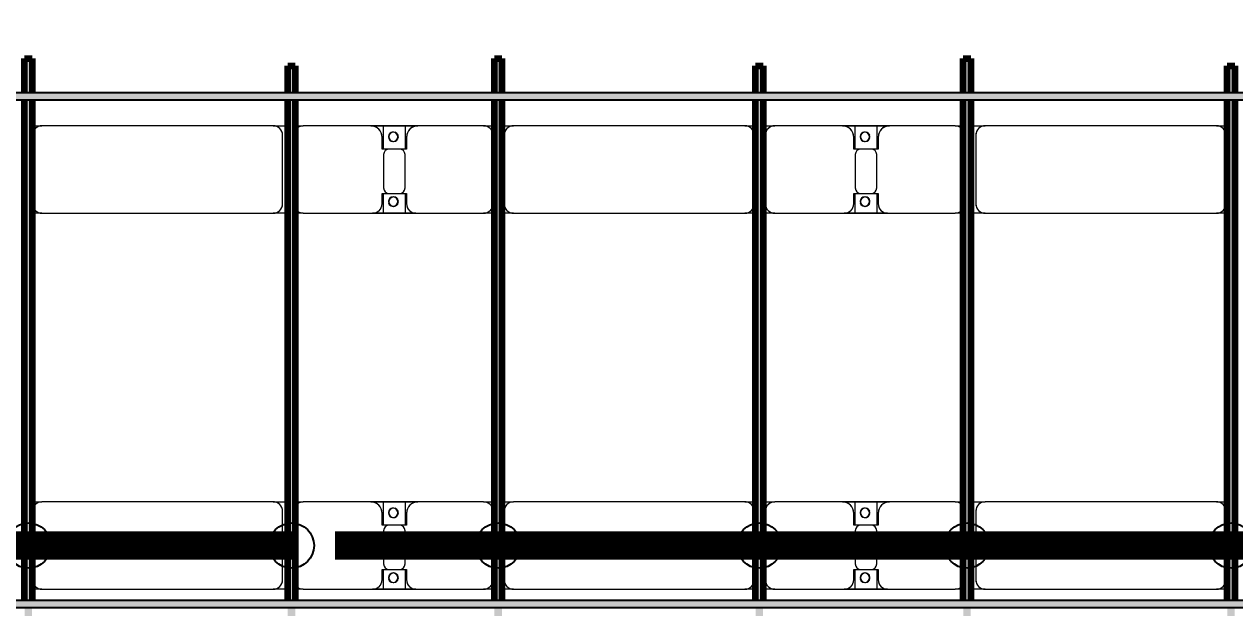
# Model space of a CAD drawing. Header units: millimetres. Extents: x -268744 to 115753, y -96240 to -10461.
# Drawn here: x -166881 to -160439, y -22647 to -19543 of the extents above; entities that cross this region are included whole.
import ezdxf

# ---------------------------------------------------------------- set-up
doc = ezdxf.new("R2010")
doc.units = ezdxf.units.MM
for name, color, linetype, lineweight in [('A-ANNO-DIMS', 211, 'Continuous', 9), ('A-ANNO-DIMS-900', 211, 'Continuous', 9), ('A-GENM', 13, 'Continuous', 9), ('S-BEAM', 12, 'Continuous', 9)]:
    doc.layers.add(name, color=color, linetype=linetype, lineweight=lineweight)
doc.layers.add('GC-HOP 40x60 GIA CUONG', color=1, linetype='Continuous')
doc.styles.add('Trebuchet MS', font='trebuc.ttf', dxfattribs={"width": 0.8, "height": 2700})
doc.dimstyles.new('Arc_Length_-_3mm_Trebuchet_MS_3', dxfattribs={"dimscale": 304.8, "dimtxt": 2783.567448, "dimasz": 2.952756, "dimexe": 4.429134, "dimexo": 4.429134, "dimgap": 0.885827, "dimtad": 1, "dimdec": 0, "dimrnd": 10, "dimzin": 0, "dimdsep": 46, "dimtxsty": 'Trebuchet MS', "dimblk1": 'OBLIQUE', "dimblk2": 'OBLIQUE', "dimsah": 1, "dimcen": 0.09, "dimdle": 2.952756, "dimazin": 0, "dimtfac": 1, "dimtdec": 4, "dimtix": 1, "dimtmove": 0, "dimatfit": 3, "dimfxl": 1, "dimtvp": 1, "dimtfill": 1, "dimtolj": 1, "dimtzin": 0, "dimarcsym": 2})

# ---------------------------------------------------------------- blocks, each defined once
blk = doc.blocks.new('Dầm C52 - Hộp 40x60-104813-KHUNG KẾT CẤU BÈ PIN 1')
at = {"layer": 'S-BEAM', "lineweight": 25}
blk.add_hatch(color=4, dxfattribs=at).paths.add_polyline_path([(-145811, -20), (145811, -20), (145811, 20), (-145811, 20)])
at = {"layer": 'S-BEAM', "color": 4, "lineweight": 25}
for p, q in [((-145811, 20), (145811, 20)), ((145811, -20), (-145811, -20))]:
    blk.add_line(p, q, dxfattribs=at)
blk = doc.blocks.new('Dầm C52 - Hộp 40x60-V24-KHUNG KẾT CẤU BÈ PIN 1')
at = {"layer": 'S-BEAM', "lineweight": 25}
blk.add_hatch(color=4, dxfattribs=at).paths.add_polyline_path([(-145811, -20), (145811, -20), (145811, 20), (-145811, 20)])
at = {"layer": 'S-BEAM', "color": 4, "lineweight": 25}
for p, q in [((-145811, 20), (145811, 20)), ((145811, -20), (-145811, -20))]:
    blk.add_line(p, q, dxfattribs=at)
blk = doc.blocks.new('Dầm C52 - Dầm C52-V2-KHUNG KẾT CẤU BÈ PIN 1')
at = {"layer": 'S-BEAM', "lineweight": 140}
h = blk.add_hatch(color=1, dxfattribs=at)
h.paths.add_polyline_path([(-25480.9, 20), (-25480.9, -20), (-25440.9, -20), (-25440.9, 20)])
h.paths.add_polyline_path([(-25400.9, 20), (-25400.9, -20), (-19440.9, -20), (-19443, 20), (-24983.5, 20)])
h.paths.add_polyline_path([(-19400.9, 20), (-19400.9, -20), (-13440.9, -20), (-13440.9, 20), (-18519.6, 20)])
h.paths.add_polyline_path([(-13400.9, -20), (-7440.9, -20), (-7440.9, 20), (-13400.9, 20)])
h.paths.add_polyline_path([(-7400.9, 20), (-7400.9, -20), (-1440.9, -20), (-1440.9, 20), (-6515.3, 20)])
h.paths.add_polyline_path([(-1400.9, 20), (-1400.9, -20), (4559.1, -20), (4559.1, 20), (-974.9, 20)])
h.paths.add_polyline_path([(4599.1, -20), (10559.1, -20), (10559.1, 20), (4599.1, 20)])
h.paths.add_polyline_path([(10599.1, -20), (16559.1, -20), (16559.1, 20), (10599.1, 20)])
h.paths.add_polyline_path([(16599.1, 20), (16599.1, -20), (22559.1, -20), (22559.1, 20), (17493.2, 20)])
h.paths.add_polyline_path([(22599.1, 20), (22599.1, -20), (25259.1, -20), (25259.1, 20), (23033.7, 20)])
h.paths.add_polyline_path([(25299.1, -20), (25480.9, -20), (25480.9, 20), (25299.1, 20)])
at = {"layer": 'S-BEAM', "color": 1, "lineweight": 140}
for p, q in [((22599.1, 20), (25259.1, 20)), ((25299.1, 20), (25480.9, 20)), ((25480.9, 20), (25480.9, -20)), ((25259.1, -20), (22599.1, -20)), ((25480.9, -20), (25299.1, -20))]:
    blk.add_line(p, q, dxfattribs=at)
blk = doc.blocks.new('Dầm C52 - Dầm C52-102503-KHUNG KẾT CẤU BÈ PIN 1')
at = {"layer": 'S-BEAM', "lineweight": 140}
h = blk.add_hatch(color=1, dxfattribs=at)
h.paths.add_polyline_path([(-25480.9, 20), (-25480.9, -20), (-25440.9, -20), (-25440.9, 20)])
h.paths.add_polyline_path([(-25400.9, 20), (-25400.9, -20), (-19440.9, -20), (-19443, 20), (-24983.5, 20)])
h.paths.add_polyline_path([(-19400.9, 20), (-19400.9, -20), (-13440.9, -20), (-13440.9, 20), (-17596.2, 20)])
h.paths.add_polyline_path([(-13400.9, -20), (-7440.9, -20), (-7440.9, 20), (-13400.9, 20)])
h.paths.add_polyline_path([(-7400.9, -20), (-1440.9, -20), (-1440.9, 20), (-7400.9, 20)])
h.paths.add_polyline_path([(-1400.9, -20), (4559.1, -20), (4559.1, 20), (-1400.9, 20)])
h.paths.add_polyline_path([(4599.1, -20), (10559.1, -20), (10559.1, 20), (4599.1, 20)])
h.paths.add_polyline_path([(10599.1, 20), (10599.1, -20), (16559.1, -20), (16559.1, 20), (11952.8, 20)])
h.paths.add_polyline_path([(16599.1, -20), (22559.1, -20), (22559.1, 20), (16599.1, 20)])
h.paths.add_polyline_path([(22599.1, -20), (25259.1, -20), (25259.1, 20), (22599.1, 20)])
h.paths.add_polyline_path([(25299.1, -20), (25441.8, -20), (25441.8, 20), (25299.1, 20)])
at = {"layer": 'S-BEAM', "color": 1, "lineweight": 140}
for p, q in [((22599.1, 20), (25259.1, 20)), ((25299.1, 20), (25441.8, 20)), ((25441.8, 20), (25441.8, -20)), ((25259.1, -20), (22599.1, -20)), ((25441.8, -20), (25299.1, -20))]:
    blk.add_line(p, q, dxfattribs=at)
blk = doc.blocks.new('Dai phao do pin - DẢI PHAO ĐỠ PIN-V53-KHUNG KẾT CẤU BÈ PIN 1')
at = {"layer": 'A-GENM', "color": 7}
for p, q in [((14387.6, 241.6), (14439.7, 241.6)), ((14387.6, 241.6), (14439.7, 241.6)), ((15670.3, 241.6), (14439.7, 241.6)), ((15670.3, 241.6), (15747.6, 241.6)), ((15670.3, 241.6), (15747.6, 241.6)), ((15787.6, 241.6), (15829.7, 241.6)), ((15787.6, 241.6), (15829.7, 241.6)), ((16189.7, 241.6), (15829.7, 241.6)), ((16189.7, 241.6), (16372.2, 241.6)), ((16372.2, 241.6), (16189.7, 241.6)), ((16257.8, 241.6), (16440.3, 241.6)), ((16257.8, 116.2), (16257.8, 241.6)), ((16440.3, 241.6), (16257.8, 241.6)), ((16372.2, 241.6), (16372.2, 116.2)), ((16790.3, 241.6), (16440.3, 241.6)), ((16790.3, 241.6), (16847.6, 241.6)), ((16790.3, 241.6), (16847.6, 241.6)), ((16887.6, 241.6), (16949.7, 241.6)), ((16887.6, 241.6), (16949.7, 241.6)), ((18180.3, 241.6), (16949.7, 241.6)), ((18180.3, 241.6), (18237.6, 241.6)), ((18180.3, 241.6), (18237.6, 241.6)), ((18277.6, 241.6), (18339.7, 241.6)), ((18277.6, 241.6), (18339.7, 241.6)), ((18699.7, 241.6), (18339.7, 241.6)), ((18699.7, 241.6), (18882.2, 241.6)), ((18882.2, 241.6), (18699.7, 241.6)), ((18767.8, 241.6), (18950.3, 241.6)), ((18767.8, 116.2), (18767.8, 241.6)), ((18950.3, 241.6), (18767.8, 241.6)), ((18882.2, 241.6), (18882.2, 116.2)), ((19300.3, 241.6), (18950.3, 241.6)), ((19300.3, 241.6), (19342.6, 241.6)), ((19300.3, 241.6), (19342.6, 241.6)), ((19382.6, 241.6), (19459.7, 241.6)), ((19382.6, 241.6), (19459.7, 241.6)), ((20690.3, 241.6), (19459.7, 241.6)), ((20690.3, 241.6), (20747.6, 241.6)), ((20690.3, 241.6), (20747.6, 241.6)), ((14389.7, 191.6), (14389.7, -173.4)), ((15720.3, -173.4), (15720.3, 191.6)), ((16249.7, 118.2), (16249.7, 181.6)), ((16380.3, 181.6), (16380.3, 118.2)), ((16840.3, -173.4), (16840.3, 191.6)), ((16899.7, 191.6), (16899.7, -173.4)), ((18230.3, -173.4), (18230.3, 191.6)), ((18289.7, 191.6), (18289.7, -173.4)), ((18759.7, 118.2), (18759.7, 181.6)), ((18890.3, 181.6), (18890.3, 118.2)), ((19409.7, 191.6), (19409.7, -173.4)), ((20740.3, -173.4), (20740.3, 191.6)), ((16342.2, 118.2), (16249.7, 118.2)), ((16257.8, 88.2), (16257.8, -88.2)), ((16380.3, 118.2), (16287.8, 118.2)), ((16372.2, -88.2), (16372.2, 88.2)), ((18852.2, 118.2), (18759.7, 118.2)), ((18767.8, 88.2), (18767.8, -88.2)), ((18890.3, 118.2), (18797.8, 118.2)), ((18882.2, -88.2), (18882.2, 88.2)), ((16249.7, -173.4), (16249.7, -118.2)), ((16249.7, -118.2), (16342.2, -118.2)), ((16257.8, -223.4), (16257.8, -116.2)), ((16287.8, -118.2), (16380.3, -118.2)), ((16372.2, -116.2), (16372.2, -223.4)), ((16380.3, -118.2), (16380.3, -173.4)), ((18759.7, -173.4), (18759.7, -118.2)), ((18759.7, -118.2), (18852.2, -118.2)), ((18767.8, -223.4), (18767.8, -116.2)), ((18797.8, -118.2), (18890.3, -118.2)), ((18882.2, -116.2), (18882.2, -223.4)), ((18890.3, -118.2), (18890.3, -173.4)), ((14439.7, -223.4), (14387.6, -223.4)), ((14439.7, -223.4), (14387.6, -223.4)), ((14439.7, -223.4), (15670.3, -223.4)), ((15747.6, -223.4), (15670.3, -223.4)), ((15747.6, -223.4), (15670.3, -223.4)), ((15829.7, -223.4), (15787.6, -223.4)), ((15829.7, -223.4), (15787.6, -223.4)), ((15829.7, -223.4), (16199.7, -223.4)), ((16372.2, -223.4), (16199.7, -223.4)), ((16199.7, -223.4), (16372.2, -223.4)), ((16430.3, -223.4), (16257.8, -223.4)), ((16257.8, -223.4), (16430.3, -223.4)), ((16430.3, -223.4), (16790.3, -223.4)), ((16847.6, -223.4), (16790.3, -223.4)), ((16847.6, -223.4), (16790.3, -223.4)), ((16949.7, -223.4), (16887.6, -223.4)), ((16949.7, -223.4), (16887.6, -223.4)), ((16949.7, -223.4), (18180.3, -223.4)), ((18237.6, -223.4), (18180.3, -223.4)), ((18237.6, -223.4), (18180.3, -223.4)), ((18339.7, -223.4), (18277.6, -223.4)), ((18339.7, -223.4), (18277.6, -223.4)), ((18339.7, -223.4), (18709.7, -223.4)), ((18882.2, -223.4), (18709.7, -223.4)), ((18709.7, -223.4), (18882.2, -223.4)), ((18940.3, -223.4), (18767.8, -223.4)), ((18767.8, -223.4), (18940.3, -223.4)), ((18940.3, -223.4), (19300.3, -223.4)), ((19342.6, -223.4), (19300.3, -223.4)), ((19342.6, -223.4), (19300.3, -223.4)), ((19459.7, -223.4), (19382.6, -223.4)), ((19459.7, -223.4), (19382.6, -223.4)), ((19459.7, -223.4), (20690.3, -223.4)), ((20747.6, -223.4), (20690.3, -223.4)), ((20747.6, -223.4), (20690.3, -223.4))]:
    blk.add_line(p, q, dxfattribs=at)
for centre, radius, start, end in [((14439.7, 191.6), 50, 90, 180), ((14439.7, 191.6), 50, 150, 180), ((14439.7, 191.6), 50, 105, 135), ((15670.3, 191.6), 50, 360, 90), ((15670.3, 191.6), 50, 60, 90), ((15670.3, 191.6), 50, 15, 30), ((15829.7, 191.6), 50, 90, 150), ((15829.7, 191.6), 50, 105, 150), ((16189.7, 181.6), 60, 0, 90), ((16189.7, 181.6), 60, 0, 60), ((16308.6, 183.2), 25, 0, 180), ((16308.6, 183.2), 25, 360, 165), ((16311.4, 183.2), 25, 0, 180), ((16311.4, 183.2), 25, 90, 180), ((16311.4, 183.2), 25, 15, 75), ((16440.3, 181.6), 60, 90, 180), ((16440.3, 181.6), 60, 120, 180), ((16790.3, 191.6), 50, 0, 90), ((16790.3, 191.6), 50, 0, 75), ((16949.7, 191.6), 50, 90, 180), ((16949.7, 191.6), 50, 150, 180), ((16949.7, 191.6), 50, 105, 135), ((18180.3, 191.6), 50, 0, 90), ((18180.3, 191.6), 50, 60, 90), ((18180.3, 191.6), 50, 15, 30), ((18339.7, 191.6), 50, 90, 180), ((18339.7, 191.6), 50, 105, 180), ((18699.7, 181.6), 60, 360, 90), ((18699.7, 181.6), 60, 360, 60), ((18818.6, 183.2), 25, 0, 180), ((18818.6, 183.2), 25, 0, 165), ((18821.4, 183.2), 25, 0, 180), ((18821.4, 183.2), 25, 90, 180), ((18821.4, 183.2), 25, 15, 75), ((18950.3, 181.6), 60, 90, 180), ((18950.3, 181.6), 60, 120, 180), ((19300.3, 191.6), 50, 30, 90), ((19300.3, 191.6), 50, 30, 75), ((19459.7, 191.6), 50, 90, 180), ((19459.7, 191.6), 50, 150, 180), ((19459.7, 191.6), 50, 105, 135), ((20690.3, 191.6), 50, 0, 90), ((20690.3, 191.6), 50, 60, 90), ((20690.3, 191.6), 50, 15, 30), ((16308.6, 183.2), 25, 180, 0), ((16311.4, 183.2), 25, 180, 360), ((16311.4, 183.2), 25, 180, 300), ((16308.6, 183.2), 25, 210, 0), ((16311.4, 183.2), 25, 330, 345), ((18818.6, 183.2), 25, 180, 0), ((18821.4, 183.2), 25, 180, 0), ((18821.4, 183.2), 25, 180, 300), ((18818.6, 183.2), 25, 210, 0), ((18821.4, 183.2), 25, 330, 345), ((16287.8, 88.2), 30, 90, 180), ((16342.2, 88.2), 30, 0, 90), ((18797.8, 88.2), 30, 90, 180), ((18852.2, 88.2), 30, 360, 90), ((16287.8, -88.2), 30, 180, 270), ((16342.2, -88.2), 30, 270, 0), ((18797.8, -88.2), 30, 180, 270), ((18852.2, -88.2), 30, 270, 0), ((14439.7, -173.4), 50, 180, 270), ((14439.7, -173.4), 50, 180, 210), ((15670.3, -173.4), 50, 270, 0), ((15670.3, -173.4), 50, 330, 0), ((16199.7, -173.4), 50, 270, 360), ((16199.7, -173.4), 50, 285, 360), ((16308.6, -161.8), 25, 360, 180), ((16308.6, -161.8), 25, 180, 360), ((16308.6, -161.8), 25, 105, 165), ((16308.6, -161.8), 25, 195, 360), ((16311.4, -161.8), 25, 0, 180), ((16311.4, -161.8), 25, 105, 180), ((16311.4, -161.8), 25, 180, 0), ((16311.4, -161.8), 25, 180, 270), ((16308.6, -161.8), 25, 0, 75), ((16311.4, -161.8), 25, 15, 75), ((16311.4, -161.8), 25, 285, 345), ((16430.3, -173.4), 50, 180, 270), ((16430.3, -173.4), 50, 180, 255), ((16790.3, -173.4), 50, 270, 360), ((16790.3, -173.4), 50, 285, 360), ((16949.7, -173.4), 50, 180, 270), ((16949.7, -173.4), 50, 180, 210), ((18180.3, -173.4), 50, 270, 0), ((18180.3, -173.4), 50, 330, 360), ((18339.7, -173.4), 50, 180, 270), ((18339.7, -173.4), 50, 180, 255), ((18709.7, -173.4), 50, 270, 360), ((18709.7, -173.4), 50, 285, 360), ((18818.6, -161.8), 25, 0, 180), ((18818.6, -161.8), 25, 180, 0), ((18818.6, -161.8), 25, 105, 165), ((18818.6, -161.8), 25, 195, 0), ((18821.4, -161.8), 25, 0, 180), ((18821.4, -161.8), 25, 105, 180), ((18821.4, -161.8), 25, 180, 0), ((18821.4, -161.8), 25, 180, 270), ((18818.6, -161.8), 25, 0, 75), ((18821.4, -161.8), 25, 15, 75), ((18821.4, -161.8), 25, 285, 345), ((18940.3, -173.4), 50, 180, 270), ((18940.3, -173.4), 50, 180, 255), ((19459.7, -173.4), 50, 180, 270), ((19459.7, -173.4), 50, 180, 210), ((20690.3, -173.4), 50, 270, 0), ((20690.3, -173.4), 50, 330, 0), ((14439.7, -173.4), 50, 240, 270), ((15670.3, -173.4), 50, 285, 300), ((15829.7, -173.4), 50, 210, 270), ((15829.7, -173.4), 50, 210, 255), ((16949.7, -173.4), 50, 240, 270), ((18180.3, -173.4), 50, 285, 300), ((19300.3, -173.4), 50, 270, 330), ((19300.3, -173.4), 50, 285, 330), ((19459.7, -173.4), 50, 240, 270), ((20690.3, -173.4), 50, 285, 300)]:
    blk.add_arc(centre, radius, start, end, dxfattribs=at)
blk = doc.blocks.new('Dai phao do pin - DẢI PHAO ĐỠ PIN-V54-KHUNG KẾT CẤU BÈ PIN 1')
at = {"layer": 'A-GENM', "color": 7}
for p, q in [((14387.6, 241.6), (14439.7, 241.6)), ((14387.6, 241.6), (14439.7, 241.6)), ((15670.3, 241.6), (14439.7, 241.6)), ((15670.3, 241.6), (15747.6, 241.6)), ((15670.3, 241.6), (15747.6, 241.6)), ((15787.6, 241.6), (15829.7, 241.6)), ((15787.6, 241.6), (15829.7, 241.6)), ((16189.7, 241.6), (15829.7, 241.6)), ((16189.7, 241.6), (16372.2, 241.6)), ((16372.2, 241.6), (16189.7, 241.6)), ((16257.8, 241.6), (16440.3, 241.6)), ((16257.8, 116.2), (16257.8, 241.6)), ((16440.3, 241.6), (16257.8, 241.6)), ((16372.2, 241.6), (16372.2, 116.2)), ((16790.3, 241.6), (16440.3, 241.6)), ((16790.3, 241.6), (16847.6, 241.6)), ((16790.3, 241.6), (16847.6, 241.6)), ((16887.6, 241.6), (16949.7, 241.6)), ((16887.6, 241.6), (16949.7, 241.6)), ((18180.3, 241.6), (16949.7, 241.6)), ((18180.3, 241.6), (18237.6, 241.6)), ((18180.3, 241.6), (18237.6, 241.6)), ((18277.6, 241.6), (18339.7, 241.6)), ((18277.6, 241.6), (18339.7, 241.6)), ((18699.7, 241.6), (18339.7, 241.6)), ((18699.7, 241.6), (18882.2, 241.6)), ((18882.2, 241.6), (18699.7, 241.6)), ((18767.8, 241.6), (18950.3, 241.6)), ((18767.8, 116.2), (18767.8, 241.6)), ((18950.3, 241.6), (18767.8, 241.6)), ((18882.2, 241.6), (18882.2, 116.2)), ((19300.3, 241.6), (18950.3, 241.6)), ((19300.3, 241.6), (19342.6, 241.6)), ((19300.3, 241.6), (19342.6, 241.6)), ((19382.6, 241.6), (19459.7, 241.6)), ((19382.6, 241.6), (19459.7, 241.6)), ((20690.3, 241.6), (19459.7, 241.6)), ((20690.3, 241.6), (20747.6, 241.6)), ((20690.3, 241.6), (20747.6, 241.6)), ((14389.7, 191.6), (14389.7, -173.4)), ((15720.3, -173.4), (15720.3, 191.6)), ((16249.7, 118.2), (16249.7, 181.6)), ((16380.3, 181.6), (16380.3, 118.2)), ((16840.3, -173.4), (16840.3, 191.6)), ((16899.7, 191.6), (16899.7, -173.4)), ((18230.3, -173.4), (18230.3, 191.6)), ((18289.7, 191.6), (18289.7, -173.4)), ((18759.7, 118.2), (18759.7, 181.6)), ((18890.3, 181.6), (18890.3, 118.2)), ((19409.7, 191.6), (19409.7, -173.4)), ((20740.3, -173.4), (20740.3, 191.6)), ((16342.2, 118.2), (16249.7, 118.2)), ((16257.8, 88.2), (16257.8, -88.2)), ((16380.3, 118.2), (16287.8, 118.2)), ((16372.2, -88.2), (16372.2, 88.2)), ((18852.2, 118.2), (18759.7, 118.2)), ((18767.8, 88.2), (18767.8, -88.2)), ((18890.3, 118.2), (18797.8, 118.2)), ((18882.2, -88.2), (18882.2, 88.2)), ((16249.7, -173.4), (16249.7, -118.2)), ((16249.7, -118.2), (16342.2, -118.2)), ((16257.8, -223.4), (16257.8, -116.2)), ((16287.8, -118.2), (16380.3, -118.2)), ((16372.2, -116.2), (16372.2, -223.4)), ((16380.3, -118.2), (16380.3, -173.4)), ((18759.7, -173.4), (18759.7, -118.2)), ((18759.7, -118.2), (18852.2, -118.2)), ((18767.8, -223.4), (18767.8, -116.2)), ((18797.8, -118.2), (18890.3, -118.2)), ((18882.2, -116.2), (18882.2, -223.4)), ((18890.3, -118.2), (18890.3, -173.4)), ((14439.7, -223.4), (14387.6, -223.4)), ((14439.7, -223.4), (14387.6, -223.4)), ((14439.7, -223.4), (15670.3, -223.4)), ((15747.6, -223.4), (15670.3, -223.4)), ((15747.6, -223.4), (15670.3, -223.4)), ((15829.7, -223.4), (15787.6, -223.4)), ((15829.7, -223.4), (15787.6, -223.4)), ((15829.7, -223.4), (16199.7, -223.4)), ((16372.2, -223.4), (16199.7, -223.4)), ((16199.7, -223.4), (16372.2, -223.4)), ((16430.3, -223.4), (16257.8, -223.4)), ((16257.8, -223.4), (16430.3, -223.4)), ((16430.3, -223.4), (16790.3, -223.4)), ((16847.6, -223.4), (16790.3, -223.4)), ((16847.6, -223.4), (16790.3, -223.4)), ((16949.7, -223.4), (16887.6, -223.4)), ((16949.7, -223.4), (16887.6, -223.4)), ((16949.7, -223.4), (18180.3, -223.4)), ((18237.6, -223.4), (18180.3, -223.4)), ((18237.6, -223.4), (18180.3, -223.4)), ((18339.7, -223.4), (18277.6, -223.4)), ((18339.7, -223.4), (18277.6, -223.4)), ((18339.7, -223.4), (18709.7, -223.4)), ((18882.2, -223.4), (18709.7, -223.4)), ((18709.7, -223.4), (18882.2, -223.4)), ((18940.3, -223.4), (18767.8, -223.4)), ((18767.8, -223.4), (18940.3, -223.4)), ((18940.3, -223.4), (19300.3, -223.4)), ((19342.6, -223.4), (19300.3, -223.4)), ((19342.6, -223.4), (19300.3, -223.4)), ((19459.7, -223.4), (19382.6, -223.4)), ((19459.7, -223.4), (19382.6, -223.4)), ((19459.7, -223.4), (20690.3, -223.4)), ((20747.6, -223.4), (20690.3, -223.4)), ((20747.6, -223.4), (20690.3, -223.4))]:
    blk.add_line(p, q, dxfattribs=at)
for centre, radius, start, end in [((14439.7, 191.6), 50, 90, 180), ((14439.7, 191.6), 50, 150, 180), ((14439.7, 191.6), 50, 105, 135), ((15670.3, 191.6), 50, 360, 90), ((15670.3, 191.6), 50, 60, 90), ((15670.3, 191.6), 50, 15, 30), ((15829.7, 191.6), 50, 90, 150), ((15829.7, 191.6), 50, 105, 150), ((16189.7, 181.6), 60, 0, 90), ((16189.7, 181.6), 60, 0, 60), ((16308.6, 183.2), 25, 0, 180), ((16308.6, 183.2), 25, 360, 165), ((16311.4, 183.2), 25, 0, 180), ((16311.4, 183.2), 25, 90, 180), ((16311.4, 183.2), 25, 15, 75), ((16440.3, 181.6), 60, 90, 180), ((16440.3, 181.6), 60, 120, 180), ((16790.3, 191.6), 50, 0, 90), ((16790.3, 191.6), 50, 0, 75), ((16949.7, 191.6), 50, 90, 180), ((16949.7, 191.6), 50, 150, 180), ((16949.7, 191.6), 50, 105, 135), ((18180.3, 191.6), 50, 0, 90), ((18180.3, 191.6), 50, 60, 90), ((18180.3, 191.6), 50, 15, 30), ((18339.7, 191.6), 50, 90, 180), ((18339.7, 191.6), 50, 105, 180), ((18699.7, 181.6), 60, 360, 90), ((18699.7, 181.6), 60, 360, 60), ((18818.6, 183.2), 25, 0, 180), ((18818.6, 183.2), 25, 0, 165), ((18821.4, 183.2), 25, 0, 180), ((18821.4, 183.2), 25, 90, 180), ((18821.4, 183.2), 25, 15, 75), ((18950.3, 181.6), 60, 90, 180), ((18950.3, 181.6), 60, 120, 180), ((19300.3, 191.6), 50, 30, 90), ((19300.3, 191.6), 50, 30, 75), ((19459.7, 191.6), 50, 90, 180), ((19459.7, 191.6), 50, 150, 180), ((19459.7, 191.6), 50, 105, 135), ((20690.3, 191.6), 50, 0, 90), ((20690.3, 191.6), 50, 60, 90), ((20690.3, 191.6), 50, 15, 30), ((16308.6, 183.2), 25, 180, 0), ((16311.4, 183.2), 25, 180, 360), ((16311.4, 183.2), 25, 180, 300), ((16308.6, 183.2), 25, 210, 0), ((16311.4, 183.2), 25, 330, 345), ((18818.6, 183.2), 25, 180, 0), ((18821.4, 183.2), 25, 180, 0), ((18821.4, 183.2), 25, 180, 300), ((18818.6, 183.2), 25, 210, 0), ((18821.4, 183.2), 25, 330, 345), ((16287.8, 88.2), 30, 90, 180), ((16342.2, 88.2), 30, 0, 90), ((18797.8, 88.2), 30, 90, 180), ((18852.2, 88.2), 30, 360, 90), ((16287.8, -88.2), 30, 180, 270), ((16342.2, -88.2), 30, 270, 0), ((18797.8, -88.2), 30, 180, 270), ((18852.2, -88.2), 30, 270, 0), ((14439.7, -173.4), 50, 180, 270), ((14439.7, -173.4), 50, 180, 210), ((15670.3, -173.4), 50, 270, 0), ((15670.3, -173.4), 50, 330, 0), ((16199.7, -173.4), 50, 270, 360), ((16199.7, -173.4), 50, 285, 360), ((16308.6, -161.8), 25, 360, 180), ((16308.6, -161.8), 25, 180, 360), ((16308.6, -161.8), 25, 105, 165), ((16308.6, -161.8), 25, 195, 360), ((16311.4, -161.8), 25, 0, 180), ((16311.4, -161.8), 25, 105, 180), ((16311.4, -161.8), 25, 180, 0), ((16311.4, -161.8), 25, 180, 270), ((16308.6, -161.8), 25, 0, 75), ((16311.4, -161.8), 25, 15, 75), ((16311.4, -161.8), 25, 285, 345), ((16430.3, -173.4), 50, 180, 270), ((16430.3, -173.4), 50, 180, 255), ((16790.3, -173.4), 50, 270, 360), ((16790.3, -173.4), 50, 285, 360), ((16949.7, -173.4), 50, 180, 270), ((16949.7, -173.4), 50, 180, 210), ((18180.3, -173.4), 50, 270, 0), ((18180.3, -173.4), 50, 330, 360), ((18339.7, -173.4), 50, 180, 270), ((18339.7, -173.4), 50, 180, 255), ((18709.7, -173.4), 50, 270, 360), ((18709.7, -173.4), 50, 285, 360), ((18818.6, -161.8), 25, 0, 180), ((18818.6, -161.8), 25, 180, 0), ((18818.6, -161.8), 25, 105, 165), ((18818.6, -161.8), 25, 195, 0), ((18821.4, -161.8), 25, 0, 180), ((18821.4, -161.8), 25, 105, 180), ((18821.4, -161.8), 25, 180, 0), ((18821.4, -161.8), 25, 180, 270), ((18818.6, -161.8), 25, 0, 75), ((18821.4, -161.8), 25, 15, 75), ((18821.4, -161.8), 25, 285, 345), ((18940.3, -173.4), 50, 180, 270), ((18940.3, -173.4), 50, 180, 255), ((19459.7, -173.4), 50, 180, 270), ((19459.7, -173.4), 50, 180, 210), ((20690.3, -173.4), 50, 270, 0), ((20690.3, -173.4), 50, 330, 0), ((14439.7, -173.4), 50, 240, 270), ((15670.3, -173.4), 50, 285, 300), ((15829.7, -173.4), 50, 210, 270), ((15829.7, -173.4), 50, 210, 255), ((16949.7, -173.4), 50, 240, 270), ((18180.3, -173.4), 50, 285, 300), ((19300.3, -173.4), 50, 270, 330), ((19300.3, -173.4), 50, 285, 330), ((19459.7, -173.4), 50, 240, 270), ((20690.3, -173.4), 50, 285, 300)]:
    blk.add_arc(centre, radius, start, end, dxfattribs=at)
blk = doc.blocks.new('be pin 1_rvt-1-KHUNG KẾT CẤU BÈ PIN 1')
at = {"layer": 'A-GENM', "lineweight": 9}
for name, p in [('Dai phao do pin - DẢI PHAO ĐỠ PIN-V54-KHUNG KẾT CẤU BÈ PIN 1', (-181226.8, -20324.7)), ('Dai phao do pin - DẢI PHAO ĐỠ PIN-V53-KHUNG KẾT CẤU BÈ PIN 1', (-181226.8, -22324.7))]:
    blk.add_blockref(name, p, dxfattribs=at)
at = {"layer": 'S-BEAM', "lineweight": 9, "rotation": 90.00000000032618}
for name, p in [('Dầm C52 - Dầm C52-V2-KHUNG KẾT CẤU BÈ PIN 1', (-166859.1, -45205.6)), ('Dầm C52 - Dầm C52-102503-KHUNG KẾT CẤU BÈ PIN 1', (-165459.1, -45205.6)), ('Dầm C52 - Dầm C52-V2-KHUNG KẾT CẤU BÈ PIN 1', (-164359.1, -45205.6)), ('Dầm C52 - Dầm C52-102503-KHUNG KẾT CẤU BÈ PIN 1', (-162969.1, -45205.6)), ('Dầm C52 - Dầm C52-V2-KHUNG KẾT CẤU BÈ PIN 1', (-161864.1, -45205.6)), ('Dầm C52 - Dầm C52-102503-KHUNG KẾT CẤU BÈ PIN 1', (-160459.1, -45205.6))]:
    blk.add_blockref(name, p, dxfattribs=at)
at = {"layer": 'S-BEAM', "lineweight": 9}
for name, p in [('Dầm C52 - Hộp 40x60-V24-KHUNG KẾT CẤU BÈ PIN 1', (-110896.7, -19926.5)), ('Dầm C52 - Hộp 40x60-104813-KHUNG KẾT CẤU BÈ PIN 1', (-110896.7, -22626.5))]:
    blk.add_blockref(name, p, dxfattribs=at)
blk = doc.blocks.new('DIMBLOCK3-KHUNG KẾT CẤU BÈ PIN 1')
at = {"layer": 'A-ANNO-DIMS-900', "transparency": 16777216}
for p, q in [((-183734, -14861.3), (-183734, -13511.3)), ((-110909, -14861.3), (-110909, -13511.3)), ((-183734, -14861.3), (-110909, -14861.3)), ((-183734, -14861.3), (-183734, -18738.1)), ((-110909, -14861.3), (-110909, -18738.1))]:
    blk.add_line(p, q, dxfattribs=at)
at = {"layer": 'A-ANNO-DIMS-900', "lineweight": 70, "transparency": 16777216}
for p, q in [((-183734, -14861.3), (-183284, -14411.3)), ((-110909, -14861.3), (-110459, -14411.3)), ((-183734, -14861.3), (-184184, -15311.3)), ((-110909, -14861.3), (-111359, -15311.3))]:
    blk.add_line(p, q, dxfattribs=at)
at = {"layer": 'A-ANNO-DIMS-900', "color": 0, "transparency": 16777216, "insert": (-150859.9, -11136.4), "char_height": 2700, "width": 8492.24, "attachment_point": 1, "line_spacing_factor": 1.048425, "style": 'Trebuchet MS', "bg_fill": 3, "box_fill_scale": 1.25, "bg_fill_color": 256, "bg_fill_true_color": 13158600, "bg_fill_transparency": 0}
blk.add_mtext('72830', dxfattribs=at)
blk = doc.blocks.new('_Oblique')
at = {"color": 0, "linetype": 'ByBlock', "lineweight": -2}
blk.add_line((-0.5, -0.5), (0.5, 0.5), dxfattribs=at)

msp = doc.modelspace()

# ---------------------------------------------------------------- linework, layer by layer
at = {"layer": 'GC-HOP 40x60 GIA CUONG', "const_width": 150}
for points in [[(-179979.2, -22315.6), (-165428.1, -22315.6)], [(-165228.1, -22315.6), (-150678.1, -22315.6)]]:
    msp.add_lwpolyline(points, dxfattribs=at)
at = {"layer": 'GC-HOP 40x60 GIA CUONG'}
for centre in [(-166859.1, -22315.6), (-165459.1, -22315.6), (-164359.1, -22315.6), (-162969.1, -22315.6), (-161864.1, -22315.6), (-160459.1, -22315.6)]:
    msp.add_circle(centre, 120, dxfattribs=at)

# ---------------------------------------------------------------- block references
at = {"lineweight": 5}
msp.add_blockref('be pin 1_rvt-1-KHUNG KẾT CẤU BÈ PIN 1', (0, 0), dxfattribs=at)

# ---------------------------------------------------------------- next in the draw order: dimensions: what is measured, and where the dimension line sits
at = {"layer": 'A-ANNO-DIMS'}
dim = msp.add_linear_dim(base=(-110909, -14861.3), p1=(-183734, -20088.1), p2=(-110909, -20088.1), angle=0, dimstyle='Arc_Length_-_3mm_Trebuchet_MS_3', override={"dimpost": '<>', "dimfxl": 72825}, dxfattribs=at)
dim.commit()
dim.dimension.update_dxf_attribs({"geometry": 'DIMBLOCK3-KHUNG KẾT CẤU BÈ PIN 1', "text_midpoint": (-147321.5, -13217.6)})

doc.saveas('drawing.dxf')
